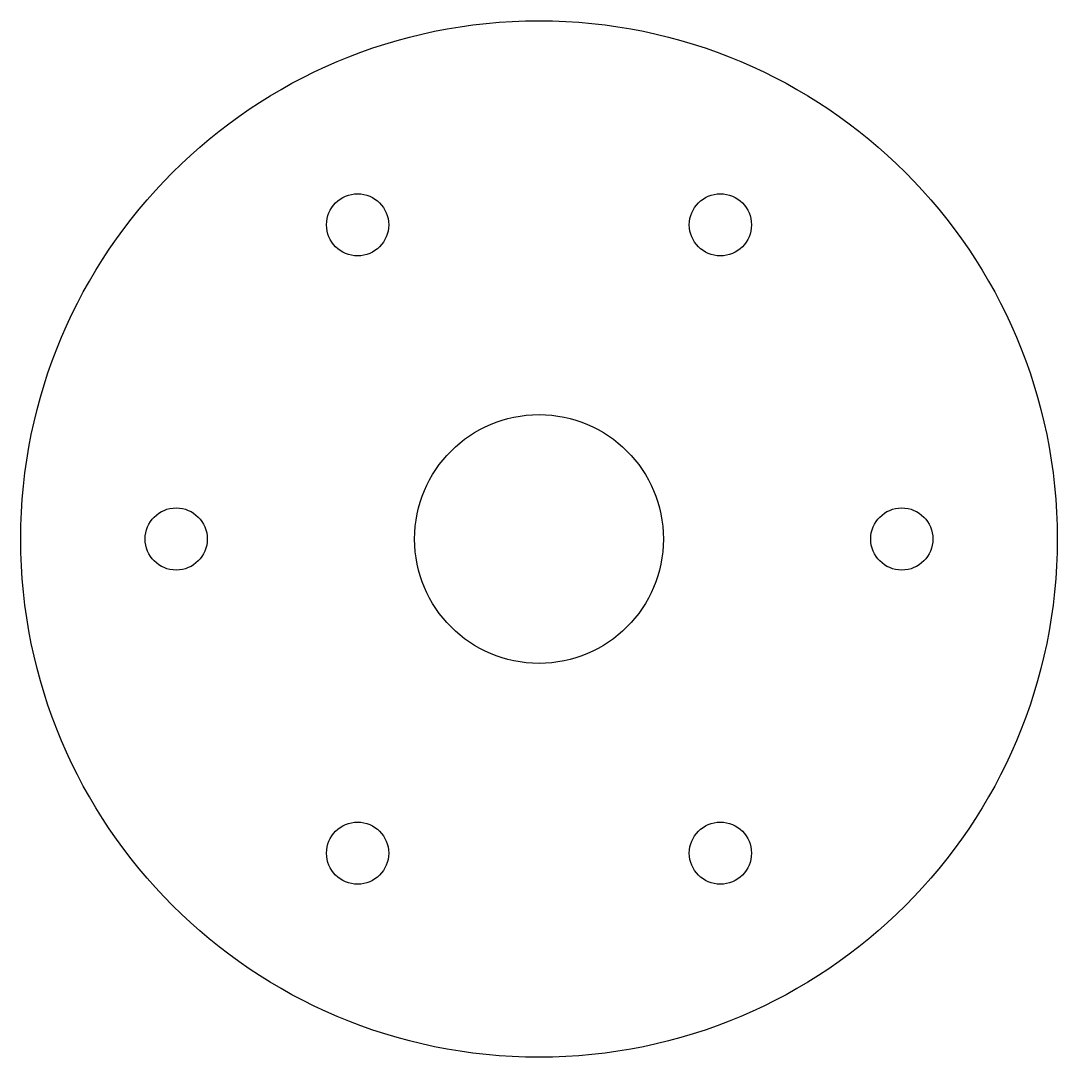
# Model space of a CAD drawing. Header units: millimetres. Extents: x -50 to 50, y -50 to 50.
import ezdxf

# ---------------------------------------------------------------- set-up
doc = ezdxf.new("R2010")
doc.units = ezdxf.units.MM
doc.layers.get('0').update_dxf_attribs({"linetype": 'CONTINUOUS'})

msp = doc.modelspace()

# ---------------------------------------------------------------- linework, layer by layer
for centre, radius in [((0, 0), 50), ((-17.5, 30.31), 3), ((17.5, 30.31), 3), ((0, 0), 12), ((-35, 0), 3), ((35, 0), 3), ((-17.5, -30.31), 3), ((17.5, -30.31), 3)]:
    msp.add_circle(centre, radius)

doc.saveas('drawing.dxf')
